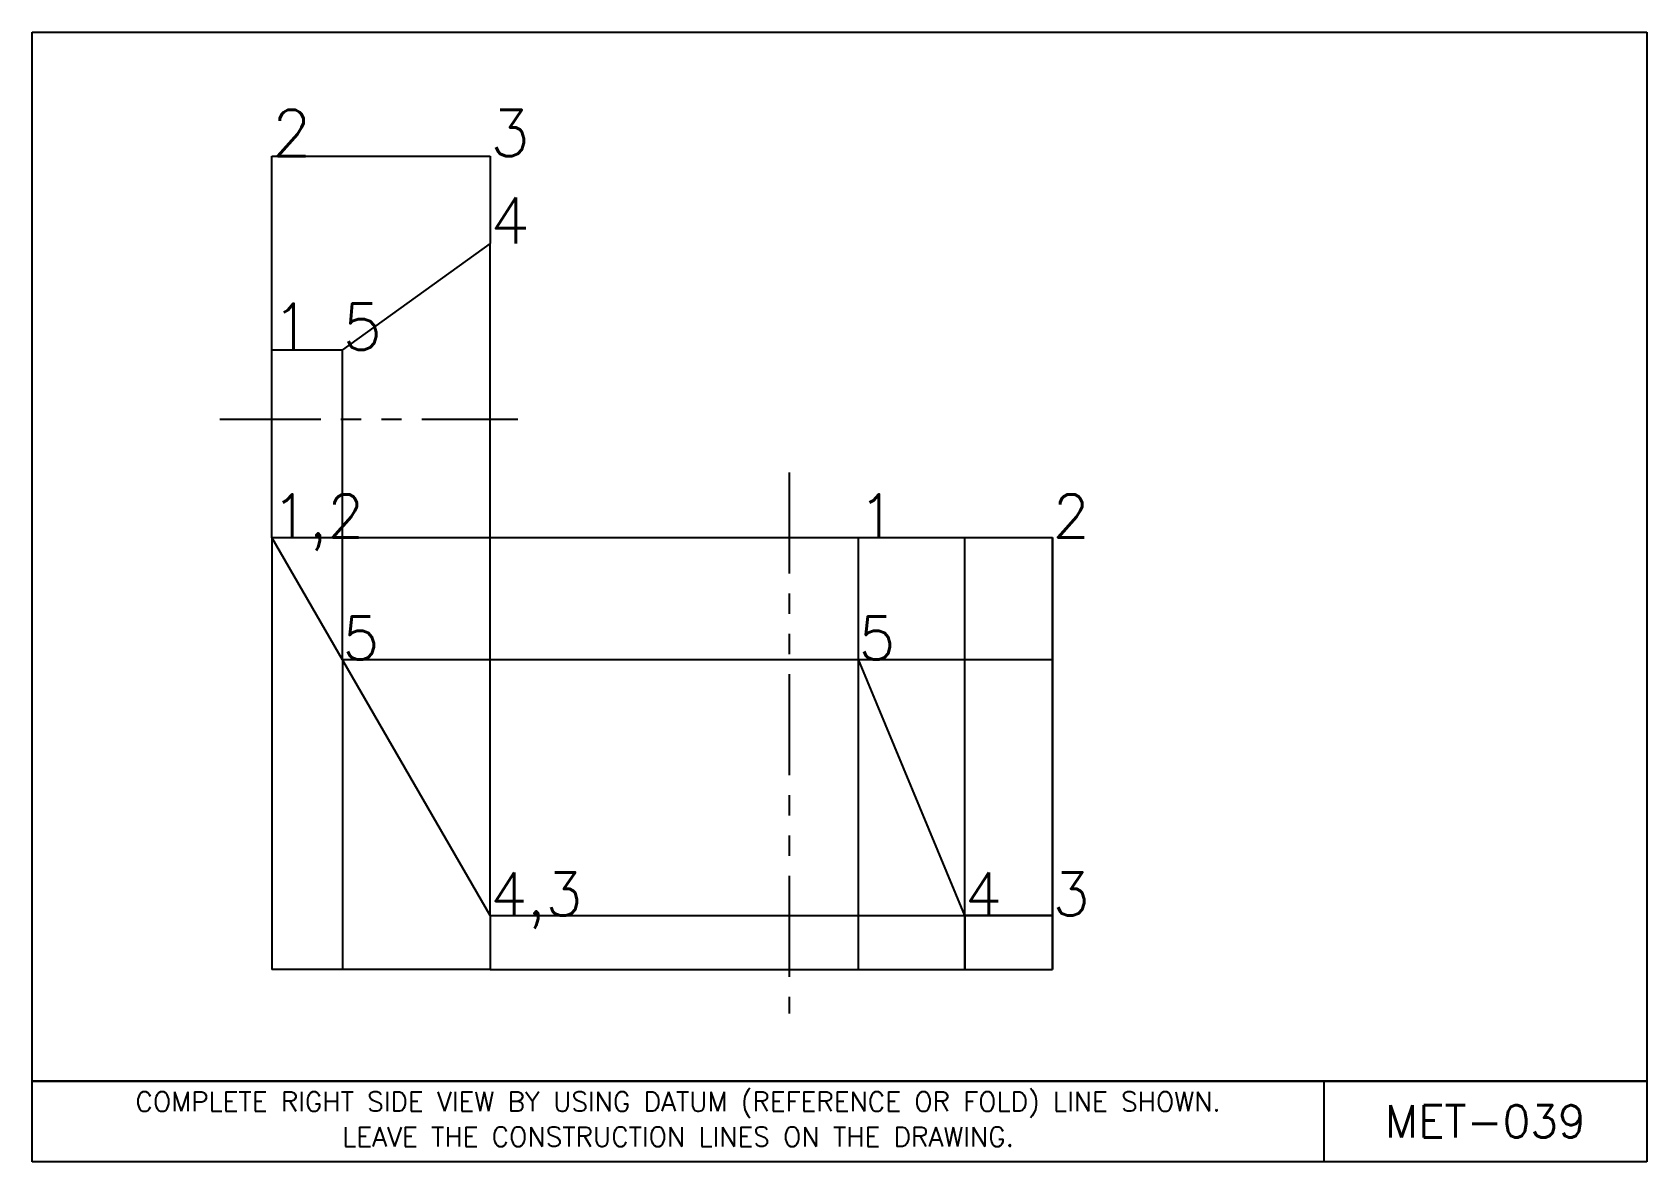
# Model space of a CAD drawing. Extents: x 122.5 to 132.5, y -27.2 to -20.2.
import ezdxf
from ezdxf.enums import TextEntityAlignment as Align

# ---------------------------------------------------------------- set-up
doc = ezdxf.new("R2010")
doc.units = 0
doc.header["$MEASUREMENT"] = 0
doc.linetypes.add('PHANTOM2', pattern=[1.25, 0.625, -0.125, 0.125, -0.125, 0.125, -0.125])
doc.layers.get('0').update_dxf_attribs({"linetype": 'CONTINUOUS'})
doc.layers.get('DEFPOINTS').update_dxf_attribs({"linetype": 'CONTINUOUS'})
for name, color, linetype in [('CONSTRUCTION', 24, 'CONTINUOUS'), ('OBJECT-CYAN', 4, 'CONTINUOUS'), ('PHANTOM-MAGENTA', 6, 'PHANTOM2'), ('TEXT', 10, 'CONTINUOUS')]:
    doc.layers.add(name, color=color, linetype=linetype)
doc.styles.add('ROMANS', font='romans')

msp = doc.modelspace()

# ---------------------------------------------------------------- linework, layer by layer
for p, q in [((122.49, -27.244), (122.49, -20.244)), ((122.49, -27.244), (122.49, -20.244)), ((122.49, -27.244), (122.49, -20.244)), ((122.49, -20.244), (132.49, -20.244)), ((122.49, -20.244), (132.49, -20.244)), ((122.49, -20.244), (132.49, -20.244)), ((132.49, -20.244), (132.49, -27.244)), ((132.49, -20.244), (132.49, -27.244)), ((132.49, -20.244), (132.49, -27.244)), ((122.49, -26.744), (132.49, -26.744)), ((132.49, -26.744), (122.49, -26.744)), ((130.49, -26.744), (130.49, -27.244)), ((132.49, -27.244), (122.49, -27.244)), ((132.49, -27.244), (122.49, -27.244)), ((132.49, -27.244), (122.49, -27.244))]:
    msp.add_line(p, q)
msp.add_lwpolyline([(122.49, -20.244), (132.49, -20.244)])
at = {"layer": 'CONSTRUCTION'}
for p, q in [((125.326, -25.718), (125.326, -21.554)), ((123.974, -23.375), (123.974, -22.212)), ((124.411, -24.132), (124.411, -22.212)), ((123.974, -23.375), (128.81, -23.375)), ((127.608, -26.052), (127.608, -23.375)), ((128.266, -26.052), (128.266, -23.375)), ((128.81, -26.052), (128.81, -23.375)), ((124.411, -24.132), (128.81, -24.132)), ((125.326, -25.718), (128.81, -25.718)), ((125.326, -26.052), (128.81, -26.052))]:
    msp.add_line(p, q, dxfattribs=at)
at = {"layer": 'DEFPOINTS', "color": 0, "linetype": 'ByBlock'}
for p in [(125.326, -21.011), (125.326, -21.554), (124.411, -22.212)]:
    msp.add_point(p, dxfattribs=at)
at = {"layer": 'OBJECT-CYAN'}
for p, q in [((123.974, -22.212), (123.974, -21.011)), ((123.974, -21.011), (125.326, -21.011)), ((125.326, -21.011), (125.326, -21.554)), ((125.326, -21.554), (124.411, -22.212)), ((123.974, -22.212), (124.411, -22.212)), ((123.974, -23.375), (123.974, -26.052)), ((125.326, -25.718), (123.974, -23.375)), ((127.608, -23.375), (128.81, -23.375)), ((127.608, -26.052), (127.608, -23.375)), ((128.81, -23.375), (128.81, -26.052)), ((124.411, -24.132), (124.411, -26.052)), ((128.266, -25.718), (127.608, -24.132)), ((125.326, -25.718), (125.326, -26.052)), ((128.81, -25.718), (128.266, -25.718)), ((128.266, -25.718), (128.266, -26.052)), ((125.326, -26.052), (123.974, -26.052)), ((127.608, -26.052), (128.81, -26.052))]:
    msp.add_line(p, q, dxfattribs=at)
at = {"layer": 'PHANTOM-MAGENTA'}
for p, q in [((123.652, -22.641), (125.498, -22.641)), ((127.179, -22.973), (127.179, -26.325)), ((125.326, -25.718), (125.326, -25.718)), ((125.326, -25.718), (125.326, -25.718))]:
    msp.add_line(p, q, dxfattribs=at)

# ---------------------------------------------------------------- texts
at = {"style": 'ROMANS'}
for s, height, p in [('COMPLETE RIGHT SIDE VIEW BY USING DATUM (REFERENCE OR FOLD) LINE SHOWN.', 0.12, (126.49, -26.88)), ('MET-039', 0.2, (131.49, -26.994)), ('LEAVE THE CONSTRUCTION LINES ON THE DRAWING.', 0.12, (126.49, -27.089))]:
    msp.add_text(s, height=height, dxfattribs=at).set_placement(p, align=Align.MIDDLE)
at = {"color": 18, "true_color": 0x030303}
msp.add_text('FALL 2025', height=0.001, dxfattribs=at).set_placement((122.49, -27.244))
at = {"layer": 'TEXT', "style": 'ROMANS'}
for s, height, p in [('2', 0.286, (123.974, -21.011)), ('3', 0.286, (125.326, -21.011)), ('4', 0.286, (125.326, -21.554)), ('1', 0.286, (123.974, -22.212)), ('5', 0.286, (124.411, -22.212)), ('1,2', 0.2668, (123.974, -23.375)), ('1', 0.267, (127.608, -23.375)), ('2', 0.267, (128.81, -23.375)), ('5', 0.267, (124.411, -24.132)), ('5', 0.267, (127.608, -24.132)), ('4,3', 0.2668, (125.326, -25.718)), ('4', 0.267, (128.266, -25.718)), ('3', 0.267, (128.81, -25.718))]:
    msp.add_text(s, height=height, dxfattribs=at).set_placement(p)

doc.saveas('drawing.dxf')
